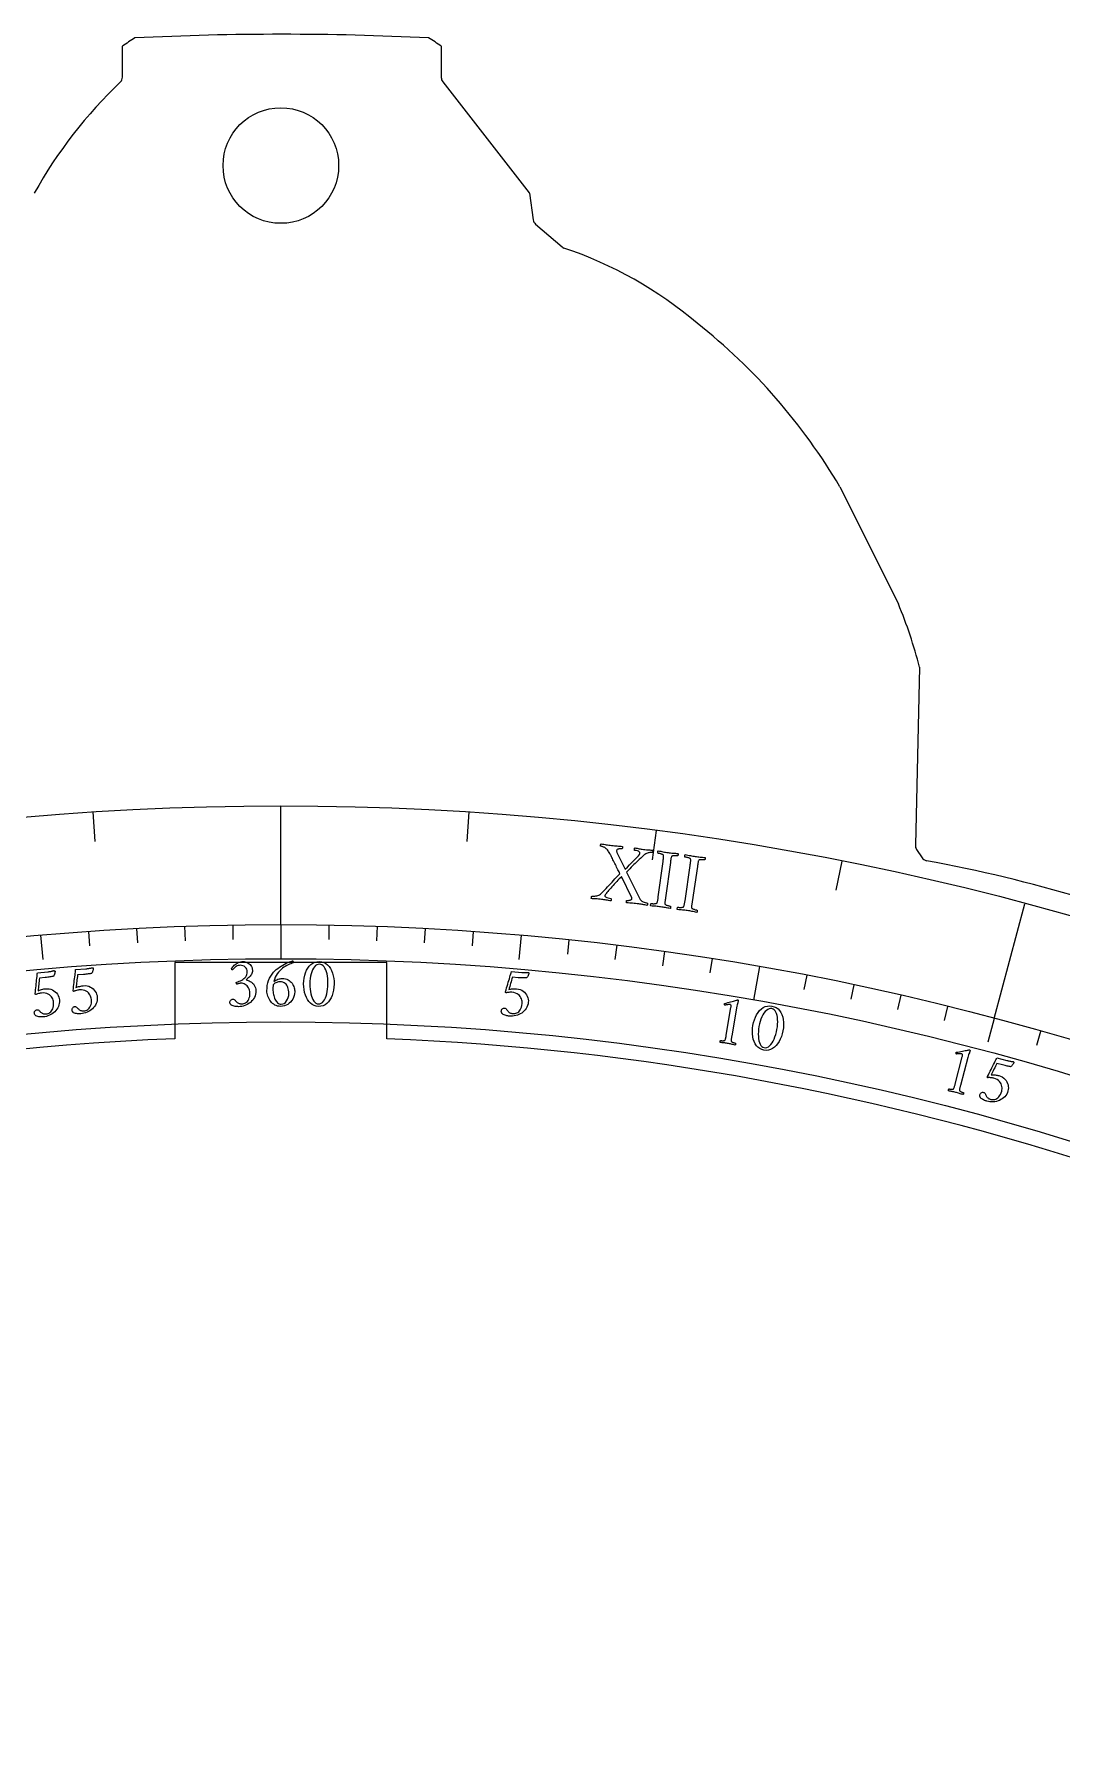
# Model space of a CAD drawing. Header units: millimetres. Extents: x -60 to 60, y -60 to 76.
# Drawn here: x -5.12 to 16.21, y 40.09 to 75.71 of the extents above; entities that cross this region are included whole.
import ezdxf

# ---------------------------------------------------------------- set-up
doc = ezdxf.new("R2010")
doc.units = ezdxf.units.MM
for name, color, linetype in [('CUT_INNER', 6, 'Continuous'), ('CUT_OUTER', 1, 'Continuous'), ('ENGRAVE', 7, 'Continuous'), ('ENGRAVE_FINE', 8, 'Continuous'), ('TEXT', 5, 'Continuous')]:
    doc.layers.add(name, color=color, linetype=linetype)

msp = doc.modelspace()

# ---------------------------------------------------------------- linework, layer by layer
at = {"layer": 'CUT_INNER'}
for points in [[(2.2, 56.44), (-2.2, 56.44), (-2.2, 54.8556)], [(2.2, 54.8556), (2.2, 56.44)]]:
    msp.add_lwpolyline(points, dxfattribs=at)
msp.add_circle((0, 72.989), 1.2, dxfattribs=at)
for centre, radius, start, end in [((0.0002, -0.0002), 54.8999, 92.29679, 23.90649), ((0.0007, 0.0006), 54.8991, 23.90599, 87.70406)]:
    msp.add_arc(centre, radius, start, end, dxfattribs=at)
at = {"layer": 'CUT_OUTER'}
for points in [[(-3.2892, 74.8242), (-3.2892, 75.4607), (-3.289, 75.4643)], [(3.3304, 75.4643), (3.3306, 75.4607), (3.3306, 74.8193)], [(3.3622, 74.7272), (5.157, 72.4189), (5.1592, 72.4157), (5.16, 72.4119), (5.2384, 71.8621)], [(5.2893, 71.7694), (5.839, 71.2982)], [(11.6066, 66.3164), (12.822, 63.885)], [(13.2599, 62.5734), (13.2599, 62.5702), (13.1741, 58.8755)], [(13.1993, 58.7888), (13.3151, 58.6151)]]:
    msp.add_lwpolyline(points, dxfattribs=at)
for centre, radius, start, end in [((-1.4021, 72.9258), 3.163, 120.93679, 126.62462), ((0.0204, 13.6785), 62.0353, 87.183236, 92.816776), ((1.4423, 72.9185), 3.1695, 53.43732, 59.12245), ((-3.4392, 74.8242), 0.15, 318.80884, 360), ((3.4806, 74.8193), 0.15, 180, 217.86689), ((3.3036, 67.7311), 9.6372, 133.46817, 150.91561), ((5.3869, 71.8833), 0.15, 188.12221, 229.39406), ((5.9366, 71.4121), 0.15, 229.39406, 246.37709), ((3.1986, 63.2865), 8.425, 49.71876, 71.46684), ((1.0432, 60.0992), 12.2572, 30.47964, 51.6658), ((3.82, 60.151), 9.7457, 14.39234, 22.52838), ((13.3241, 58.872), 0.15, 178.66927, 213.69007), ((13.4399, 58.6983), 0.15, 213.69007, 255.67762), ((7.8802, 28.5073), 30.549, 67.13719, 79.58502)]:
    msp.add_arc(centre, radius, start, end, dxfattribs=at)
at = {"layer": 'ENGRAVE'}
for points in [[(0, 57.2256), (0, 59.694)], [(14.8111, 55.2757), (15.4499, 57.66)], [(-4.9875, 57.0078), (-4.9435, 56.5049)], [(0, 57.2256), (0, 56.5187)], [(4.9875, 57.0078), (4.9435, 56.5049)], [(9.9371, 56.3562), (9.8144, 55.6601)], [(14.8111, 55.2757), (14.6804, 54.788)]]:
    msp.add_lwpolyline(points, dxfattribs=at)
for radius in [59.694, 57.2256, 57.2256, 56.5187, 55.206]:
    msp.add_circle((0, 0), radius, dxfattribs=at)
at = {"layer": 'ENGRAVE_FINE'}
for points in [[(-3.9042, 59.5662), (-3.8638, 58.9504)], [(3.9042, 59.5662), (3.8638, 58.9504)], [(7.7916, 59.1833), (7.7111, 58.5715)], [(11.6457, 58.547), (11.5253, 57.9418)], [(-3.9919, 57.0862), (-3.9707, 56.784)], [(-2.995, 57.1472), (-2.9791, 56.8446)], [(-1.9971, 57.1907), (-1.9866, 56.888)], [(-0.9987, 57.2169), (-0.9934, 56.914)], [(0.9987, 57.2169), (0.9934, 56.914)], [(1.9971, 57.1907), (1.9866, 56.888)], [(2.995, 57.1472), (2.9791, 56.8446)], [(3.9919, 57.0862), (3.9707, 56.784)], [(5.9817, 56.9121), (5.95, 56.6108)], [(6.974, 56.799), (6.9371, 56.4984)], [(7.9643, 56.6687), (7.9221, 56.3687)], [(8.9521, 56.5211), (8.9047, 56.2218)], [(10.9192, 56.1742), (10.8614, 55.8768)], [(11.8979, 55.9751), (11.8349, 55.6788)], [(12.873, 55.7589), (12.8048, 55.4637)], [(13.8441, 55.5258), (13.7708, 55.2318)], [(15.7735, 55.0088), (15.69, 54.7176)]]:
    msp.add_lwpolyline(points, dxfattribs=at)
at = {"layer": 'TEXT'}
for points in [[(6.8675, 58.8708), (6.899, 58.8673), (6.9293, 58.8642), (6.9582, 58.8617), (6.9859, 58.8596), (7.0128, 58.8576), (7.0394, 58.8556), (7.0658, 58.8535), (7.0919, 58.8513), (7.093, 58.8467), (7.0934, 58.8404), (7.0931, 58.8324), (7.0921, 58.8227), (7.0906, 58.8135), (7.0884, 58.807), (7.0857, 58.8033), (7.0824, 58.8024), (7.0753, 58.803), (7.0666, 58.8032), (7.0563, 58.803), (7.0444, 58.8025), (7.0318, 58.8013), (7.0195, 58.7992), (7.0076, 58.7961), (6.996, 58.7922), (6.9859, 58.7868), (6.9782, 58.7797), (6.9731, 58.7709), (6.9705, 58.7603), (6.9706, 58.7497), (6.9732, 58.7372), (6.9782, 58.7228), (6.9858, 58.7066), (7.1498, 58.3754), (7.1947, 58.4219), (7.2386, 58.4669), (7.2815, 58.5105), (7.3233, 58.5526), (7.3619, 58.5918), (7.395, 58.6264), (7.4226, 58.6567), (7.4446, 58.6824), (7.4476, 58.6865), (7.45, 58.6907), (7.4518, 58.6949), (7.4531, 58.6992), (7.454, 58.7032), (7.4547, 58.7062), (7.4551, 58.7084), (7.4553, 58.7097), (7.4548, 58.7163), (7.4517, 58.7236), (7.4459, 58.7317), (7.4375, 58.7406), (7.4244, 58.7493), (7.4046, 58.7569), (7.3781, 58.7632), (7.3448, 58.7684), (7.3427, 58.7707), (7.3414, 58.7753), (7.3409, 58.7821), (7.3413, 58.7912), (7.3424, 58.8007), (7.3437, 58.8086), (7.3455, 58.815), (7.3477, 58.82), (7.3726, 58.8151), (7.3962, 58.8105), (7.4183, 58.8062), (7.4389, 58.8022), (7.4594, 58.7985), (7.4809, 58.7949), (7.5035, 58.7915), (7.5271, 58.7883), (7.5597, 58.7844), (7.5897, 58.7812), (7.6171, 58.7787), (7.6419, 58.7771), (7.6643, 58.7759), (7.6847, 58.7746), (7.703, 58.7735), (7.7194, 58.7723), (7.7204, 58.7679), (7.721, 58.7623), (7.721, 58.7553), (7.7206, 58.7471), (7.7193, 58.7389), (7.717, 58.7319), (7.7136, 58.7262), (7.7091, 58.7217), (7.7042, 58.7221), (7.6967, 58.7222), (7.6865, 58.7222), (7.6737, 58.7219), (7.6592, 58.7209), (7.6438, 58.7186), (7.6276, 58.7151), (7.6105, 58.7104), (7.5933, 58.7041), (7.5766, 58.6957), (7.5605, 58.6854), (7.5449, 58.6732), (7.5081, 58.6389), (7.4737, 58.6071), (7.4419, 58.5775), (7.4125, 58.5504), (7.3845, 58.5242), (7.3569, 58.4978), (7.3295, 58.4712), (7.3025, 58.4442), (7.2745, 58.4158), (7.2442, 58.3848), (7.2115, 58.3511), (7.1766, 58.3148), (7.4513, 57.7644), (7.463, 57.7454), (7.4783, 57.7287), (7.4973, 57.7141), (7.5199, 57.7018), (7.5439, 57.6916), (7.567, 57.6835), (7.5893, 57.6776), (7.6107, 57.6737), (7.6124, 57.6692), (7.6131, 57.6631), (7.6129, 57.6557), (7.6116, 57.6467), (7.61, 57.6381), (7.6085, 57.6315), (7.6072, 57.6268), (7.606, 57.6242), (7.5817, 57.6291), (7.5591, 57.6337), (7.5383, 57.638), (7.5192, 57.6418), (7.5, 57.6455), (7.4787, 57.6491), (7.4555, 57.6526), (7.4302, 57.6561), (7.3954, 57.6604), (7.3628, 57.664), (7.3326, 57.6671), (7.3045, 57.6694), (7.2765, 57.6716), (7.2461, 57.6739), (7.2134, 57.6764), (7.1784, 57.679), (7.1759, 57.6838), (7.1745, 57.6902), (7.1742, 57.6983), (7.1749, 57.7081), (7.1765, 57.7173), (7.1786, 57.7237), (7.1813, 57.7274), (7.1846, 57.7284), (7.1907, 57.728), (7.1986, 57.728), (7.2081, 57.7285), (7.2194, 57.7294), (7.2315, 57.731), (7.2433, 57.7333), (7.2549, 57.7365), (7.2663, 57.7405), (7.2763, 57.7454), (7.2837, 57.7511), (7.2885, 57.7577), (7.2908, 57.7652), (7.2909, 57.7672), (7.2907, 57.7695), (7.2902, 57.7722), (7.2894, 57.7752), (7.2884, 57.7783), (7.2872, 57.7811), (7.2859, 57.7836), (7.2845, 57.7857), (7.072, 58.2238), (7.0489, 58.1999), (7.025, 58.1747), (7.0001, 58.1481), (6.9743, 58.1201), (6.9482, 58.0917), (6.9225, 58.0635), (6.8972, 58.0356), (6.8723, 58.0079), (6.8485, 57.9812), (6.8264, 57.9561), (6.8061, 57.9326), (6.7876, 57.9106), (6.7714, 57.891), (6.758, 57.8747), (6.7474, 57.8616), (6.7397, 57.8518), (6.7385, 57.8499), (6.737, 57.8476), (6.7352, 57.8449), (6.7332, 57.8418), (6.7312, 57.8383), (6.7297, 57.8346), (6.7286, 57.8306), (6.7278, 57.8263), (6.7288, 57.8183), (6.7335, 57.8102), (6.742, 57.802), (6.7543, 57.7937), (6.7712, 57.7859), (6.7935, 57.7791), (6.8213, 57.7733), (6.8546, 57.7685), (6.8565, 57.7639), (6.8576, 57.7578), (6.858, 57.7503), (6.8576, 57.7413), (6.8567, 57.7326), (6.8556, 57.7259), (6.8541, 57.7213), (6.8522, 57.7187), (6.8287, 57.7232), (6.8048, 57.7276), (6.7808, 57.732), (6.7565, 57.7362), (6.7322, 57.7402), (6.708, 57.7439), (6.684, 57.7472), (6.6603, 57.7501), (6.6281, 57.7536), (6.5983, 57.7565), (6.5709, 57.7588), (6.5459, 57.7605), (6.5218, 57.7618), (6.4973, 57.7631), (6.4723, 57.7642), (6.4469, 57.7654), (6.446, 57.7705), (6.4461, 57.7768), (6.4471, 57.7843), (6.449, 57.7928), (6.4512, 57.801), (6.4531, 57.8073), (6.4546, 57.8118), (6.4559, 57.8144), (6.4613, 57.8142), (6.4703, 57.8144), (6.4831, 57.8149), (6.4996, 57.8158), (6.5184, 57.8174), (6.538, 57.8204), (6.5583, 57.8246), (6.5795, 57.83), (6.6001, 57.837), (6.6185, 57.8459), (6.6349, 57.8567), (6.6491, 57.8694), (6.6856, 57.9072), (6.7205, 57.9434), (6.7536, 57.978), (6.7851, 58.011), (6.8156, 58.0433), (6.8461, 58.0757), (6.8765, 58.1081), (6.9068, 58.1407), (6.9378, 58.174), (6.9703, 58.2085), (7.0041, 58.2443), (7.0394, 58.2814), (7.031, 58.2995), (7.0213, 58.3196), (7.0105, 58.3418), (6.9984, 58.366), (6.9856, 58.3915), (6.9726, 58.4176), (6.9594, 58.4443), (6.9461, 58.4715), (6.9329, 58.4986), (6.92, 58.5247), (6.9074, 58.5499), (6.8951, 58.5742), (6.8836, 58.5969), (6.8731, 58.6175), (6.8638, 58.6359), (6.8555, 58.6522), (6.8488, 58.6655), (6.844, 58.675), (6.8411, 58.6807), (6.8401, 58.6826), (6.8285, 58.706), (6.817, 58.7269), (6.8055, 58.7453), (6.7941, 58.7613), (6.782, 58.7757), (6.7686, 58.7897), (6.7539, 58.8031), (6.7379, 58.816), (6.7267, 58.824), (6.7145, 58.831), (6.7014, 58.8371), (6.6875, 58.8423), (6.6739, 58.8466), (6.6619, 58.8499), (6.6514, 58.8523), (6.6426, 58.8537), (6.6396, 58.8554), (6.6378, 58.8596), (6.6372, 58.8664), (6.6378, 58.8757), (6.6394, 58.8853), (6.6416, 58.8931), (6.6445, 58.8991), (6.6482, 58.9031), (6.6791, 58.8987), (6.7077, 58.8944), (6.7339, 58.8902), (6.7577, 58.8862), (6.7816, 58.8823), (6.8078, 58.8784), (6.8365, 58.8746), (6.8675, 58.8708)], [(8.0398, 58.7222), (8.0655, 58.7188), (8.091, 58.7158), (8.1161, 58.7132), (8.141, 58.7109), (8.166, 58.7088), (8.1915, 58.7064), (8.2176, 58.7038), (8.2442, 58.701), (8.2467, 58.6964), (8.248, 58.6906), (8.2481, 58.6837), (8.247, 58.6755), (8.2451, 58.6675), (8.2429, 58.6608), (8.2403, 58.6556), (8.2373, 58.6518), (8.2308, 58.6525), (8.222, 58.6532), (8.211, 58.6539), (8.1977, 58.6546), (8.1834, 58.6551), (8.1696, 58.6552), (8.1562, 58.6548), (8.1431, 58.6541), (8.1316, 58.6527), (8.1226, 58.6503), (8.1162, 58.6468), (8.1124, 58.6423), (8.1087, 58.6331), (8.1054, 58.6226), (8.1024, 58.6107), (8.0998, 58.5974), (8.0975, 58.583), (8.0951, 58.568), (8.0927, 58.5523), (8.0904, 58.5359), (8.0901, 58.5332), (8.0897, 58.5306), (8.0893, 58.528), (8.089, 58.5253), (8.0886, 58.5227), (8.0882, 58.52), (8.0879, 58.5174), (8.0875, 58.5148), (7.9861, 57.7808), (7.9857, 57.7782), (7.9853, 57.7755), (7.985, 57.7729), (7.9846, 57.7703), (7.9842, 57.7676), (7.9839, 57.765), (7.9835, 57.7623), (7.9832, 57.7597), (7.9809, 57.7434), (7.979, 57.7278), (7.9772, 57.7129), (7.9756, 57.6989), (7.9745, 57.6857), (7.9742, 57.6737), (7.9745, 57.6629), (7.9756, 57.6531), (7.978, 57.6484), (7.9832, 57.6436), (7.991, 57.6385), (8.0014, 57.6334), (8.0134, 57.6284), (8.026, 57.6239), (8.039, 57.6199), (8.0526, 57.6164), (8.0653, 57.6134), (8.076, 57.6111), (8.0844, 57.6094), (8.0907, 57.6084), (8.0925, 57.6039), (8.0935, 57.5981), (8.0938, 57.5911), (8.0934, 57.5829), (8.0922, 57.5747), (8.0902, 57.5681), (8.0874, 57.5629), (8.0838, 57.5591), (8.0581, 57.5644), (8.0329, 57.5696), (8.0082, 57.5745), (7.9841, 57.5793), (7.96, 57.5838), (7.9356, 57.588), (7.9107, 57.5919), (7.8856, 57.5956), (7.8609, 57.5988), (7.836, 57.6017), (7.8108, 57.6042), (7.7854, 57.6065), (7.7597, 57.6086), (7.7338, 57.6105), (7.7077, 57.6124), (7.6813, 57.6142), (7.6788, 57.6188), (7.6775, 57.6246), (7.6774, 57.6315), (7.6784, 57.6397), (7.6802, 57.6477), (7.6824, 57.6544), (7.6849, 57.6596), (7.6878, 57.6635), (7.6942, 57.6628), (7.7028, 57.6622), (7.7137, 57.6616), (7.7268, 57.661), (7.7408, 57.6607), (7.7546, 57.6611), (7.7682, 57.662), (7.7815, 57.6635), (7.7932, 57.6656), (7.802, 57.6683), (7.8079, 57.6717), (7.8108, 57.6757), (7.8155, 57.6866), (7.8196, 57.6991), (7.8231, 57.7133), (7.8261, 57.7292), (7.8288, 57.7462), (7.8315, 57.7639), (7.8341, 57.7822), (7.8368, 57.8013), (7.9363, 58.5355), (7.9388, 58.5546), (7.9412, 58.5731), (7.9434, 58.5911), (7.9453, 58.6086), (7.9467, 58.6251), (7.9471, 58.64), (7.9465, 58.6534), (7.9448, 58.6652), (7.9431, 58.6705), (7.9383, 58.6755), (7.9304, 58.6803), (7.9193, 58.6848), (7.9066, 58.689), (7.8934, 58.693), (7.8799, 58.6966), (7.866, 58.7), (7.853, 58.7029), (7.8422, 58.7052), (7.8335, 58.7069), (7.8271, 58.7079), (7.8252, 58.7124), (7.8241, 58.7182), (7.8238, 58.7251), (7.8241, 58.7334), (7.8253, 58.7415), (7.8272, 58.7482), (7.83, 58.7534), (7.8337, 58.7572), (7.8602, 58.7527), (7.8865, 58.7481), (7.9126, 58.7434), (7.9384, 58.7387), (7.964, 58.734), (7.9895, 58.7297), (8.0147, 58.7258), (8.0398, 58.7222)], [(8.6034, 58.6423), (8.6291, 58.6387), (8.6545, 58.6354), (8.6796, 58.6325), (8.7045, 58.63), (8.7295, 58.6276), (8.755, 58.625), (8.781, 58.6222), (8.8076, 58.6191), (8.81, 58.6145), (8.8113, 58.6087), (8.8113, 58.6017), (8.8101, 58.5936), (8.8082, 58.5856), (8.8059, 58.579), (8.8032, 58.5737), (8.8002, 58.5699), (8.7937, 58.5707), (8.785, 58.5715), (8.7739, 58.5724), (8.7606, 58.5732), (8.7464, 58.5738), (8.7326, 58.574), (8.7191, 58.5738), (8.7061, 58.5732), (8.6945, 58.5719), (8.6855, 58.5695), (8.6791, 58.5661), (8.6752, 58.5616), (8.6714, 58.5525), (8.668, 58.542), (8.6649, 58.5302), (8.6622, 58.5169), (8.6597, 58.5025), (8.6572, 58.4875), (8.6547, 58.4718), (8.6522, 58.4555), (8.6518, 58.4528), (8.6515, 58.4502), (8.6511, 58.4476), (8.6507, 58.4449), (8.6503, 58.4423), (8.6499, 58.4397), (8.6495, 58.437), (8.6491, 58.4344), (8.5406, 57.7015), (8.5402, 57.6988), (8.5399, 57.6962), (8.5395, 57.6935), (8.5391, 57.6909), (8.5387, 57.6883), (8.5383, 57.6856), (8.5379, 57.683), (8.5375, 57.6804), (8.5352, 57.664), (8.533, 57.6485), (8.5311, 57.6337), (8.5294, 57.6196), (8.5282, 57.6065), (8.5277, 57.5945), (8.5279, 57.5836), (8.5289, 57.5739), (8.5313, 57.5691), (8.5364, 57.5642), (8.5442, 57.5591), (8.5545, 57.5539), (8.5665, 57.5488), (8.579, 57.5442), (8.592, 57.5401), (8.6056, 57.5364), (8.6183, 57.5333), (8.6289, 57.5309), (8.6373, 57.5291), (8.6436, 57.528), (8.6454, 57.5235), (8.6463, 57.5177), (8.6466, 57.5107), (8.6461, 57.5025), (8.6448, 57.4944), (8.6427, 57.4877), (8.6399, 57.4825), (8.6363, 57.4788), (8.6106, 57.4844), (8.5854, 57.4898), (8.5608, 57.495), (8.5367, 57.5), (8.5127, 57.5047), (8.4883, 57.5092), (8.4635, 57.5133), (8.4383, 57.5172), (8.4137, 57.5206), (8.3889, 57.5237), (8.3637, 57.5266), (8.3383, 57.5291), (8.3126, 57.5314), (8.2867, 57.5336), (8.2606, 57.5357), (8.2342, 57.5378), (8.2318, 57.5424), (8.2306, 57.5482), (8.2305, 57.5551), (8.2316, 57.5633), (8.2335, 57.5713), (8.2358, 57.5779), (8.2383, 57.5832), (8.2413, 57.587), (8.2477, 57.5863), (8.2563, 57.5855), (8.2671, 57.5848), (8.2802, 57.5841), (8.2942, 57.5837), (8.3081, 57.5839), (8.3216, 57.5847), (8.335, 57.5861), (8.3467, 57.5881), (8.3555, 57.5908), (8.3614, 57.5941), (8.3644, 57.598), (8.3691, 57.6089), (8.3734, 57.6214), (8.377, 57.6355), (8.3802, 57.6514), (8.383, 57.6683), (8.3859, 57.686), (8.3887, 57.7043), (8.3915, 57.7233), (8.4981, 58.4565), (8.5008, 58.4756), (8.5034, 58.4941), (8.5057, 58.5122), (8.5078, 58.5296), (8.5094, 58.5461), (8.5099, 58.561), (8.5094, 58.5743), (8.5079, 58.5862), (8.5062, 58.5915), (8.5014, 58.5965), (8.4936, 58.6014), (8.4826, 58.606), (8.4699, 58.6104), (8.4567, 58.6145), (8.4433, 58.6182), (8.4294, 58.6218), (8.4164, 58.6248), (8.4056, 58.6272), (8.397, 58.6289), (8.3906, 58.63), (8.3888, 58.6345), (8.3877, 58.6403), (8.3874, 58.6473), (8.3878, 58.6555), (8.3891, 58.6637), (8.3911, 58.6703), (8.3939, 58.6755), (8.3976, 58.6793), (8.4241, 58.6745), (8.4504, 58.6697), (8.4764, 58.6647), (8.5022, 58.6597), (8.5278, 58.6548), (8.5531, 58.6503), (8.5784, 58.6461), (8.6034, 58.6423)], [(-4.1008, 55.9579), (-4.0592, 55.9586), (-4.0205, 55.9541), (-3.9847, 55.9446), (-3.9519, 55.9301), (-3.9221, 55.9116), (-3.8956, 55.8904), (-3.8724, 55.8665), (-3.8524, 55.8398), (-3.8362, 55.8114), (-3.8239, 55.7822), (-3.8157, 55.7523), (-3.8116, 55.7216), (-3.8111, 55.6855), (-3.8147, 55.6507), (-3.8224, 55.6175), (-3.8342, 55.5858), (-3.8493, 55.5558), (-3.8672, 55.5278), (-3.8878, 55.5019), (-3.911, 55.478), (-3.9365, 55.4563), (-3.9638, 55.437), (-3.9927, 55.42), (-4.0234, 55.4054), (-4.0552, 55.3933), (-4.0875, 55.384), (-4.1205, 55.3774), (-4.154, 55.3735), (-4.1689, 55.3729), (-4.1855, 55.3732), (-4.204, 55.3743), (-4.2244, 55.3763), (-4.2452, 55.3794), (-4.265, 55.3838), (-4.284, 55.3894), (-4.302, 55.3963), (-4.3056, 55.399), (-4.31, 55.4031), (-4.3152, 55.4087), (-4.3213, 55.4156), (-4.3271, 55.4234), (-4.3314, 55.4315), (-4.3343, 55.44), (-4.3357, 55.4487), (-4.3357, 55.4635), (-4.3333, 55.4771), (-4.3285, 55.4893), (-4.3212, 55.5003), (-4.3123, 55.5094), (-4.3026, 55.5162), (-4.2921, 55.5206), (-4.2807, 55.5227), (-4.2667, 55.5224), (-4.254, 55.519), (-4.2426, 55.5127), (-4.2326, 55.5034), (-4.2232, 55.4929), (-4.2138, 55.4831), (-4.2044, 55.4739), (-4.1949, 55.4654), (-4.1834, 55.4567), (-4.171, 55.4496), (-4.1577, 55.4442), (-4.1435, 55.4403), (-4.1289, 55.4379), (-4.1145, 55.4364), (-4.1003, 55.4359), (-4.0862, 55.4364), (-4.0672, 55.4392), (-4.0482, 55.4446), (-4.0293, 55.4527), (-4.0106, 55.4635), (-3.9928, 55.4773), (-3.9767, 55.4945), (-3.9625, 55.5151), (-3.9501, 55.5391), (-3.9404, 55.5667), (-3.9343, 55.5983), (-3.9318, 55.6337), (-3.933, 55.6731), (-3.936, 55.6962), (-3.942, 55.7194), (-3.9508, 55.743), (-3.9626, 55.7668), (-3.9775, 55.7897), (-3.9957, 55.8104), (-4.0172, 55.8291), (-4.0419, 55.8457), (-4.0704, 55.8589), (-4.1027, 55.8674), (-4.1391, 55.8713), (-4.1793, 55.8705), (-4.1922, 55.8691), (-4.207, 55.8667), (-4.2238, 55.8634), (-4.2426, 55.859), (-4.2609, 55.8542), (-4.2765, 55.8492), (-4.2892, 55.8442), (-4.2992, 55.8391), (-4.3014, 55.8394), (-4.3036, 55.8404), (-4.3057, 55.8424), (-4.3078, 55.8451), (-4.3097, 55.8484), (-4.3111, 55.8517), (-4.3121, 55.8552), (-4.3126, 55.8589), (-4.3076, 55.9001), (-4.3026, 55.9413), (-4.2975, 55.9825), (-4.2925, 56.0238), (-4.2875, 56.0643), (-4.2827, 56.1034), (-4.278, 56.1411), (-4.2735, 56.1774), (-4.2694, 56.2114), (-4.2658, 56.242), (-4.2629, 56.2694), (-4.2605, 56.2935), (-4.0455, 56.3093), (-4.0304, 56.3106), (-4.0153, 56.3123), (-3.9999, 56.3143), (-3.9844, 56.3167), (-3.9695, 56.3193), (-3.9559, 56.3218), (-3.9436, 56.3244), (-3.9326, 56.327), (-3.9236, 56.3292), (-3.9171, 56.3309), (-3.9132, 56.3318), (-3.9119, 56.3321), (-3.9082, 56.3303), (-3.9047, 56.3286), (-3.9016, 56.327), (-3.8987, 56.3256), (-3.8963, 56.3241), (-3.8945, 56.3222), (-3.8934, 56.3199), (-3.8929, 56.3171), (-3.893, 56.314), (-3.8936, 56.3091), (-3.8948, 56.3024), (-3.8965, 56.2939), (-3.8988, 56.2842), (-3.9015, 56.274), (-3.9048, 56.2634), (-3.9086, 56.2522), (-3.913, 56.2412), (-3.9178, 56.2308), (-3.9232, 56.2212), (-3.9291, 56.2122), (-3.9446, 56.2096), (-3.9617, 56.2069), (-3.9802, 56.2042), (-4.0002, 56.2012), (-4.0219, 56.1984), (-4.0455, 56.1958), (-4.071, 56.1934), (-4.0984, 56.1912), (-4.2206, 56.1822), (-4.2249, 56.149), (-4.2289, 56.1156), (-4.2329, 56.082), (-4.2367, 56.0481), (-4.2406, 56.0144), (-4.2446, 55.9816), (-4.2487, 55.9496), (-4.253, 55.9184), (-4.2375, 55.9253), (-4.2196, 55.9319), (-4.1993, 55.9382), (-4.1766, 55.9442), (-4.154, 55.9494), (-4.1339, 55.9535), (-4.1161, 55.9563), (-4.1008, 55.9579)], [(-0.7834, 56.4594), (-0.7642, 56.4583), (-0.744, 56.4546), (-0.7229, 56.4481), (-0.7008, 56.439), (-0.679, 56.4273), (-0.6587, 56.4131), (-0.6401, 56.3963), (-0.623, 56.377), (-0.6087, 56.3553), (-0.5984, 56.3314), (-0.5921, 56.3052), (-0.5897, 56.2767), (-0.591, 56.2542), (-0.5951, 56.2326), (-0.6021, 56.2119), (-0.612, 56.192), (-0.6239, 56.1733), (-0.6369, 56.1558), (-0.6511, 56.1397), (-0.6663, 56.1248), (-0.6818, 56.1113), (-0.6964, 56.0992), (-0.7101, 56.0887), (-0.7231, 56.0797), (-0.7018, 56.0756), (-0.6798, 56.0687), (-0.657, 56.0591), (-0.6334, 56.0467), (-0.6104, 56.0315), (-0.589, 56.0137), (-0.5695, 55.9931), (-0.5516, 55.9698), (-0.5368, 55.9438), (-0.5261, 55.9151), (-0.5195, 55.8836), (-0.5171, 55.8495), (-0.5188, 55.8133), (-0.5244, 55.7789), (-0.534, 55.7462), (-0.5476, 55.7152), (-0.5645, 55.6861), (-0.584, 55.6593), (-0.6061, 55.6346), (-0.6307, 55.6121), (-0.6575, 55.592), (-0.6858, 55.5743), (-0.7157, 55.559), (-0.7472, 55.5463), (-0.7796, 55.5361), (-0.8125, 55.5287), (-0.8458, 55.524), (-0.8794, 55.5221), (-0.8943, 55.5224), (-0.9109, 55.5236), (-0.9294, 55.5259), (-0.9495, 55.5291), (-0.9701, 55.5334), (-0.9897, 55.539), (-1.0083, 55.5457), (-1.0259, 55.5537), (-1.0292, 55.5566), (-1.0334, 55.5609), (-1.0383, 55.5668), (-1.044, 55.5741), (-1.0493, 55.5822), (-1.0531, 55.5905), (-1.0555, 55.5991), (-1.0564, 55.6079), (-1.0555, 55.6227), (-1.0523, 55.6361), (-1.0468, 55.648), (-1.0389, 55.6586), (-1.0295, 55.6672), (-1.0194, 55.6734), (-1.0086, 55.6772), (-0.9972, 55.6786), (-0.9831, 55.6774), (-0.9707, 55.6733), (-0.9597, 55.6663), (-0.9502, 55.6564), (-0.9415, 55.6454), (-0.9327, 55.6351), (-0.9238, 55.6254), (-0.9149, 55.6163), (-0.9039, 55.6069), (-0.8919, 55.5991), (-0.8789, 55.5929), (-0.865, 55.5882), (-0.8506, 55.5849), (-0.8363, 55.5826), (-0.8222, 55.5813), (-0.8081, 55.5809), (-0.7889, 55.5826), (-0.7696, 55.5869), (-0.7503, 55.5938), (-0.731, 55.6035), (-0.7124, 55.6162), (-0.6954, 55.6324), (-0.68, 55.6522), (-0.6662, 55.6754), (-0.6549, 55.7024), (-0.6469, 55.7335), (-0.6423, 55.7688), (-0.6411, 55.8082), (-0.6431, 55.8369), (-0.6484, 55.8638), (-0.657, 55.8889), (-0.669, 55.9123), (-0.6836, 55.9335), (-0.7001, 55.9524), (-0.7185, 55.969), (-0.7389, 55.9832), (-0.7606, 55.9946), (-0.7828, 56.0026), (-0.8057, 56.0073), (-0.8292, 56.0086), (-0.8411, 56.008), (-0.8531, 56.0064), (-0.8652, 56.0039), (-0.8773, 56.0005), (-0.8889, 55.9968), (-0.899, 55.9938), (-0.9077, 55.9914), (-0.9151, 55.9895), (-0.9191, 55.9956), (-0.922, 56.0023), (-0.9238, 56.0096), (-0.9244, 56.0175), (-0.9243, 56.0223), (-0.9238, 56.0264), (-0.923, 56.0297), (-0.9217, 56.0323), (-0.8932, 56.0403), (-0.8655, 56.0499), (-0.8385, 56.0611), (-0.8123, 56.074), (-0.7877, 56.0886), (-0.7657, 56.1052), (-0.7461, 56.1236), (-0.7291, 56.144), (-0.7154, 56.1665), (-0.7057, 56.1915), (-0.7, 56.2189), (-0.6984, 56.2488), (-0.7013, 56.2764), (-0.7091, 56.3016), (-0.722, 56.3243), (-0.74, 56.3445), (-0.7618, 56.361), (-0.7863, 56.3727), (-0.8136, 56.3796), (-0.8437, 56.3815), (-0.8661, 56.3799), (-0.887, 56.3755), (-0.9063, 56.3685), (-0.9241, 56.3588), (-0.9402, 56.3477), (-0.9546, 56.3365), (-0.9671, 56.325), (-0.9779, 56.3135), (-0.987, 56.3029), (-0.9946, 56.2945), (-1.0006, 56.2882), (-1.005, 56.2841), (-1.008, 56.2847), (-1.011, 56.2866), (-1.0141, 56.2898), (-1.0171, 56.2943), (-1.0199, 56.2994), (-1.0218, 56.3045), (-1.023, 56.3097), (-1.0235, 56.3149), (-1.0118, 56.332), (-0.9985, 56.3488), (-0.9836, 56.3654), (-0.9671, 56.3818), (-0.9491, 56.3974), (-0.9296, 56.4117), (-0.9087, 56.4247), (-0.8864, 56.4364), (-0.8627, 56.4462), (-0.8376, 56.4533), (-0.8112, 56.4577), (-0.7834, 56.4594)], [(0.0238, 56.108), (0.0602, 56.1062), (0.0936, 56.1009), (0.1238, 56.092), (0.151, 56.0797), (0.1753, 56.0646), (0.197, 56.0475), (0.2161, 56.0285), (0.2325, 56.0076), (0.2466, 55.9854), (0.2585, 55.9627), (0.2683, 55.9394), (0.2759, 55.9156), (0.2816, 55.8921), (0.2857, 55.8698), (0.2881, 55.8488), (0.2888, 55.8289), (0.2862, 55.7896), (0.2786, 55.7518), (0.2662, 55.7153), (0.2489, 55.6803), (0.2275, 55.6476), (0.2029, 55.6183), (0.175, 55.5923), (0.1437, 55.5696), (0.1098, 55.5512), (0.0739, 55.5381), (0.0358, 55.5302), (-0.0044, 55.5276), (-0.036, 55.5294), (-0.0661, 55.5348), (-0.0946, 55.5438), (-0.1216, 55.5563), (-0.1468, 55.5719), (-0.1701, 55.5897), (-0.1916, 55.6099), (-0.2111, 55.6323), (-0.2285, 55.6566), (-0.2439, 55.6823), (-0.2572, 55.7094), (-0.2684, 55.7379), (-0.2773, 55.7671), (-0.2837, 55.7962), (-0.2875, 55.8252), (-0.2889, 55.8541), (-0.287, 55.9089), (-0.2806, 55.9622), (-0.2697, 56.0141), (-0.2543, 56.0645), (-0.2346, 56.1126), (-0.2108, 56.1576), (-0.1828, 56.1994), (-0.1507, 56.2381), (-0.1237, 56.2657), (-0.0946, 56.2923), (-0.0636, 56.3177), (-0.0306, 56.3419), (0.0036, 56.3648), (0.0381, 56.386), (0.0731, 56.4055), (0.1085, 56.4233), (0.1435, 56.439), (0.1773, 56.4524), (0.2099, 56.4633), (0.2412, 56.4717), (0.246, 56.4706), (0.2498, 56.4674), (0.2527, 56.4621), (0.2546, 56.4546), (0.2559, 56.4467), (0.2568, 56.44), (0.2573, 56.4345), (0.2575, 56.4302), (0.2335, 56.4222), (0.2078, 56.4126), (0.1806, 56.4016), (0.1518, 56.3891), (0.1222, 56.3748), (0.0925, 56.3582), (0.0627, 56.3393), (0.0329, 56.3183), (0.0037, 56.2946), (-0.0239, 56.2681), (-0.05, 56.2387), (-0.0746, 56.2064), (-0.097, 56.1709), (-0.1165, 56.1318), (-0.1333, 56.089), (-0.1472, 56.0427), (-0.1273, 56.0574), (-0.1064, 56.0703), (-0.0842, 56.0815), (-0.061, 56.0909), (-0.0379, 56.0984), (-0.016, 56.1037), (0.0046, 56.1069), (0.0238, 56.108)], [(0.7969, 56.4577), (0.8465, 56.453), (0.8919, 56.4404), (0.9332, 56.4198), (0.9703, 56.3913), (1.003, 56.3563), (1.0314, 56.316), (1.0553, 56.2706), (1.0747, 56.2199), (1.0897, 56.1654), (1.1, 56.1085), (1.1056, 56.0492), (1.1067, 55.9875), (1.1032, 55.9259), (1.095, 55.8669), (1.0824, 55.8104), (1.0651, 55.7565), (1.0436, 55.7066), (1.0181, 55.6619), (0.9885, 55.6225), (0.955, 55.5882), (0.9176, 55.5607), (0.8766, 55.5412), (0.832, 55.5298), (0.7837, 55.5265), (0.7368, 55.5312), (0.6933, 55.5438), (0.6532, 55.5644), (0.6165, 55.593), (0.5836, 55.6282), (0.5548, 55.6685), (0.5301, 55.7139), (0.5097, 55.7644), (0.4936, 55.8187), (0.4823, 55.8755), (0.4757, 55.9347), (0.4739, 55.9964), (0.4767, 56.0581), (0.4842, 56.1172), (0.4964, 56.1738), (0.5132, 56.2278), (0.5344, 56.2779), (0.56, 56.3227), (0.5898, 56.3621), (0.6239, 56.3962), (0.6619, 56.4237), (0.7034, 56.4431), (0.7484, 56.4544), (0.7969, 56.4577)], [(0.8036, 56.4043), (0.774, 56.4013), (0.7464, 56.3912), (0.7209, 56.3742), (0.6974, 56.3502), (0.6763, 56.3204), (0.6576, 56.2857), (0.6414, 56.2464), (0.6277, 56.2022), (0.6168, 56.1544), (0.6088, 56.104), (0.6037, 56.0509), (0.6017, 55.9952), (0.6025, 55.9401), (0.6064, 55.8872), (0.6133, 55.8367), (0.6231, 55.7884), (0.6355, 55.7436), (0.6501, 55.7035), (0.6668, 55.6681), (0.6856, 55.6374), (0.7064, 55.6125), (0.7288, 55.5946), (0.7529, 55.5838), (0.7786, 55.5799), (0.8097, 55.5831), (0.8381, 55.5935), (0.864, 55.6111), (0.8871, 55.636), (0.9077, 55.667), (0.9257, 55.7028), (0.9411, 55.7434), (0.954, 55.7889), (0.9642, 55.8379), (0.9718, 55.8889), (0.9768, 55.9421), (0.9791, 55.9973), (0.9786, 56.0529), (0.9752, 56.1056), (0.9689, 56.1556), (0.9596, 56.2027), (0.9476, 56.2461), (0.9333, 56.285), (0.9167, 56.3192), (0.8978, 56.3489), (0.8768, 56.3728), (0.8541, 56.3901), (0.8297, 56.4006), (0.8036, 56.4043)], [(-4.8901, 55.8945), (-4.8485, 55.8957), (-4.8098, 55.8918), (-4.7739, 55.8828), (-4.7408, 55.8687), (-4.7108, 55.8507), (-4.684, 55.8299), (-4.6604, 55.8063), (-4.6401, 55.7799), (-4.6234, 55.7517), (-4.6108, 55.7227), (-4.6022, 55.6929), (-4.5976, 55.6623), (-4.5966, 55.6261), (-4.5998, 55.5914), (-4.607, 55.558), (-4.6183, 55.5261), (-4.633, 55.4959), (-4.6505, 55.4677), (-4.6707, 55.4415), (-4.6936, 55.4173), (-4.7188, 55.3952), (-4.7457, 55.3755), (-4.7744, 55.3581), (-4.8049, 55.3431), (-4.8365, 55.3306), (-4.8688, 55.3208), (-4.9016, 55.3137), (-4.9351, 55.3093), (-4.9499, 55.3085), (-4.9666, 55.3086), (-4.9851, 55.3095), (-5.0055, 55.3112), (-5.0263, 55.314), (-5.0462, 55.3181), (-5.0653, 55.3235), (-5.0834, 55.3301), (-5.087, 55.3327), (-5.0914, 55.3368), (-5.0968, 55.3423), (-5.1029, 55.3491), (-5.1088, 55.3569), (-5.1133, 55.3649), (-5.1163, 55.3733), (-5.1178, 55.382), (-5.118, 55.3968), (-5.1158, 55.4104), (-5.1112, 55.4227), (-5.1041, 55.4338), (-5.0953, 55.443), (-5.0857, 55.45), (-5.0752, 55.4545), (-5.0639, 55.4568), (-5.0498, 55.4566), (-5.0371, 55.4535), (-5.0256, 55.4473), (-5.0155, 55.4381), (-5.006, 55.4278), (-4.9965, 55.4181), (-4.9869, 55.4091), (-4.9773, 55.4007), (-4.9656, 55.3921), (-4.9531, 55.3852), (-4.9397, 55.38), (-4.9255, 55.3763), (-4.9109, 55.3741), (-4.8965, 55.3728), (-4.8823, 55.3725), (-4.8682, 55.3732), (-4.8492, 55.3763), (-4.8303, 55.3819), (-4.8116, 55.3903), (-4.7929, 55.4014), (-4.7753, 55.4154), (-4.7596, 55.4328), (-4.7456, 55.4536), (-4.7336, 55.4778), (-4.7243, 55.5056), (-4.7186, 55.5372), (-4.7166, 55.5727), (-4.7183, 55.6121), (-4.7217, 55.6351), (-4.728, 55.6583), (-4.7372, 55.6817), (-4.7493, 55.7053), (-4.7645, 55.728), (-4.7829, 55.7485), (-4.8047, 55.7669), (-4.8297, 55.7831), (-4.8583, 55.7959), (-4.8908, 55.804), (-4.9272, 55.8073), (-4.9674, 55.8059), (-4.9803, 55.8044), (-4.995, 55.8018), (-5.0118, 55.7982), (-5.0305, 55.7936), (-5.0488, 55.7885), (-5.0643, 55.7833), (-5.0769, 55.7781), (-5.0868, 55.7729), (-5.089, 55.7731), (-5.0912, 55.7741), (-5.0934, 55.776), (-5.0955, 55.7788), (-5.0975, 55.782), (-5.0989, 55.7853), (-5.1, 55.7888), (-5.1005, 55.7924), (-5.0961, 55.8337), (-5.0916, 55.875), (-5.0872, 55.9163), (-5.0827, 55.9576), (-5.0783, 55.9982), (-5.074, 56.0374), (-5.0699, 56.0751), (-5.0659, 56.1115), (-5.0623, 56.1455), (-5.0592, 56.1762), (-5.0566, 56.2036), (-5.0546, 56.2277), (-4.8398, 56.2466), (-4.8248, 56.2481), (-4.8096, 56.25), (-4.7943, 56.2522), (-4.7788, 56.2548), (-4.7639, 56.2576), (-4.7504, 56.2604), (-4.7381, 56.2631), (-4.7271, 56.2659), (-4.7181, 56.2683), (-4.7117, 56.27), (-4.7078, 56.271), (-4.7066, 56.2713), (-4.7028, 56.2695), (-4.6993, 56.2678), (-4.6961, 56.2663), (-4.6933, 56.265), (-4.6908, 56.2635), (-4.689, 56.2616), (-4.6879, 56.2593), (-4.6873, 56.2566), (-4.6874, 56.2535), (-4.6879, 56.2485), (-4.689, 56.2418), (-4.6906, 56.2333), (-4.6927, 56.2236), (-4.6953, 56.2134), (-4.6985, 56.2027), (-4.7021, 56.1915), (-4.7063, 56.1803), (-4.711, 56.1699), (-4.7163, 56.1602), (-4.722, 56.1512), (-4.7375, 56.1484), (-4.7545, 56.1454), (-4.773, 56.1424), (-4.793, 56.1392), (-4.8147, 56.136), (-4.8382, 56.1331), (-4.8637, 56.1303), (-4.891, 56.1278), (-5.0131, 56.117), (-5.0169, 56.0838), (-5.0205, 56.0504), (-5.024, 56.0167), (-5.0273, 55.9827), (-5.0307, 55.949), (-5.0342, 55.9161), (-5.0379, 55.884), (-5.0418, 55.8528), (-5.0263, 55.8599), (-5.0085, 55.8667), (-4.9883, 55.8733), (-4.9658, 55.8797), (-4.9433, 55.8852), (-4.9231, 55.8896), (-4.9054, 55.8927), (-4.8901, 55.8945)], [(-0.1589, 55.979), (-0.1603, 55.967), (-0.1614, 55.9549), (-0.1624, 55.9426), (-0.1632, 55.9301), (-0.1638, 55.9175), (-0.1643, 55.9049), (-0.1645, 55.8923), (-0.1646, 55.8797), (-0.1638, 55.855), (-0.1618, 55.8298), (-0.1585, 55.804), (-0.1539, 55.7776), (-0.148, 55.7514), (-0.1406, 55.7262), (-0.1319, 55.7019), (-0.1219, 55.6785), (-0.1104, 55.6566), (-0.0976, 55.6369), (-0.0834, 55.6193), (-0.0679, 55.6038), (-0.051, 55.5912), (-0.0328, 55.5822), (-0.0134, 55.5768), (0.0074, 55.575), (0.0405, 55.579), (0.0704, 55.5912), (0.0973, 55.6115), (0.121, 55.64), (0.1405, 55.6746), (0.1545, 55.7132), (0.1629, 55.7559), (0.1658, 55.8027), (0.1647, 55.8333), (0.1614, 55.8627), (0.1556, 55.8911), (0.1476, 55.9183), (0.1371, 55.9437), (0.1238, 55.9665), (0.1078, 55.9867), (0.0891, 56.0043), (0.0675, 56.0186), (0.0427, 56.0288), (0.0148, 56.0349), (-0.0164, 56.0369), (-0.0324, 56.0363), (-0.0492, 56.0345), (-0.0669, 56.0315), (-0.0855, 56.0272), (-0.1043, 56.0206), (-0.1228, 56.0103), (-0.141, 55.9965), (-0.1589, 55.979)], [(4.8901, 55.8945), (4.9313, 55.8885), (4.9688, 55.8779), (5.0026, 55.8628), (5.0327, 55.8432), (5.0592, 55.8202), (5.0819, 55.7951), (5.101, 55.7677), (5.1164, 55.7382), (5.128, 55.7075), (5.1354, 55.6768), (5.1387, 55.646), (5.1379, 55.615), (5.1326, 55.5792), (5.1235, 55.5456), (5.1106, 55.514), (5.0939, 55.4845), (5.0742, 55.4573), (5.0521, 55.4326), (5.0276, 55.4103), (5.0008, 55.3904), (4.9722, 55.3731), (4.9422, 55.3583), (4.9109, 55.3462), (4.8783, 55.3367), (4.845, 55.3298), (4.8115, 55.3258), (4.778, 55.3245), (4.7443, 55.326), (4.7295, 55.3278), (4.7131, 55.3307), (4.695, 55.3348), (4.6752, 55.3401), (4.6552, 55.3465), (4.6363, 55.3539), (4.6185, 55.3625), (4.6018, 55.3722), (4.5987, 55.3755), (4.595, 55.3802), (4.5908, 55.3865), (4.5859, 55.3944), (4.5814, 55.403), (4.5784, 55.4117), (4.5769, 55.4205), (4.5769, 55.4293), (4.5793, 55.4439), (4.5838, 55.4569), (4.5905, 55.4683), (4.5994, 55.4779), (4.6097, 55.4855), (4.6203, 55.4907), (4.6314, 55.4934), (4.643, 55.4936), (4.6568, 55.491), (4.6688, 55.4857), (4.679, 55.4776), (4.6874, 55.4668), (4.695, 55.455), (4.7027, 55.4438), (4.7106, 55.4333), (4.7186, 55.4233), (4.7285, 55.4129), (4.7397, 55.4039), (4.7519, 55.3964), (4.7653, 55.3904), (4.7793, 55.3856), (4.7933, 55.3818), (4.8072, 55.3791), (4.8212, 55.3773), (4.8405, 55.377), (4.8601, 55.3793), (4.88, 55.3843), (4.9002, 55.392), (4.92, 55.4028), (4.9386, 55.4172), (4.9559, 55.4352), (4.972, 55.4569), (4.9859, 55.4827), (4.997, 55.5128), (5.0051, 55.5475), (5.0103, 55.5865), (5.011, 55.6097), (5.0088, 55.6337), (5.0038, 55.6583), (4.996, 55.6837), (4.985, 55.7087), (4.9704, 55.7321), (4.9521, 55.754), (4.9303, 55.7743), (4.9044, 55.7919), (4.8738, 55.8055), (4.8385, 55.8151), (4.7986, 55.8207), (4.7857, 55.8214), (4.7707, 55.8214), (4.7536, 55.8208), (4.7344, 55.8195), (4.7155, 55.8176), (4.6994, 55.8152), (4.686, 55.8123), (4.6753, 55.8089), (4.6732, 55.8095), (4.6712, 55.8109), (4.6694, 55.8131), (4.6677, 55.8162), (4.6664, 55.8197), (4.6655, 55.8232), (4.6651, 55.8269), (4.6652, 55.8305), (4.6768, 55.8704), (4.6883, 55.9103), (4.6999, 55.9502), (4.7115, 55.9901), (4.7229, 56.0293), (4.7339, 56.0671), (4.7445, 56.1036), (4.7547, 56.1387), (4.7642, 56.1716), (4.7726, 56.2013), (4.7799, 56.2279), (4.786, 56.2512), (5.0009, 56.2325), (5.0159, 56.2314), (5.0312, 56.2306), (5.0466, 56.2301), (5.0623, 56.23), (5.0775, 56.2302), (5.0913, 56.2306), (5.1039, 56.2311), (5.1151, 56.2319), (5.1244, 56.2327), (5.131, 56.2333), (5.135, 56.2336), (5.1364, 56.2337), (5.1398, 56.2313), (5.1429, 56.229), (5.1458, 56.227), (5.1484, 56.2252), (5.1505, 56.2233), (5.1519, 56.2211), (5.1527, 56.2187), (5.1528, 56.2159), (5.1522, 56.2128), (5.1507, 56.2081), (5.1485, 56.2016), (5.1455, 56.1935), (5.1417, 56.1843), (5.1374, 56.1747), (5.1324, 56.1647), (5.1268, 56.1543), (5.1208, 56.1441), (5.1144, 56.1346), (5.1075, 56.126), (5.1003, 56.1181), (5.0845, 56.118), (5.0673, 56.1181), (5.0485, 56.1183), (5.0283, 56.1186), (5.0064, 56.1193), (4.9827, 56.1205), (4.9571, 56.1222), (4.9298, 56.1244), (4.8076, 56.135), (4.7982, 56.1029), (4.7888, 56.0706), (4.7796, 56.038), (4.7703, 56.0052), (4.7612, 55.9726), (4.752, 55.9408), (4.7428, 55.9098), (4.7335, 55.8797), (4.75, 55.8841), (4.7687, 55.8877), (4.7898, 55.8907), (4.8131, 55.893), (4.8362, 55.8946), (4.8568, 55.8954), (4.8748, 55.8953), (4.8901, 55.8945)], [(9.2491, 54.9306), (9.3462, 55.5073), (9.3482, 55.5215), (9.3489, 55.5335), (9.3484, 55.5432), (9.3467, 55.5508), (9.3436, 55.5565), (9.3391, 55.561), (9.3332, 55.5643), (9.3258, 55.5663), (9.3165, 55.5671), (9.3047, 55.567), (9.2905, 55.5659), (9.2739, 55.5637), (9.257, 55.5611), (9.2423, 55.5587), (9.2297, 55.5563), (9.2192, 55.554), (9.2143, 55.5604), (9.2112, 55.567), (9.2097, 55.5739), (9.2101, 55.5811), (9.2101, 55.5812), (9.2101, 55.5814), (9.2102, 55.5819), (9.2103, 55.5825), (9.2109, 55.5852), (9.2118, 55.5872), (9.213, 55.5886), (9.2145, 55.5894), (9.246, 55.5977), (9.2773, 55.6061), (9.3084, 55.6147), (9.3392, 55.6233), (9.3686, 55.6317), (9.3953, 55.6392), (9.4195, 55.646), (9.4412, 55.6519), (9.459, 55.6568), (9.472, 55.6602), (9.4801, 55.6622), (9.4833, 55.6628), (9.4862, 55.6623), (9.4895, 55.6612), (9.4921, 55.659), (9.494, 55.6559), (9.4951, 55.6518), (9.4957, 55.6473), (9.4963, 55.6433), (9.4967, 55.6397), (9.497, 55.6364), (9.4962, 55.6342), (9.494, 55.6277), (9.4902, 55.6169), (9.485, 55.6017), (9.479, 55.5824), (9.4732, 55.5592), (9.4674, 55.5321), (9.4618, 55.5012), (9.3613, 54.9116), (9.3586, 54.8958), (9.3562, 54.8805), (9.3539, 54.8658), (9.3518, 54.8516), (9.3502, 54.8382), (9.3495, 54.8261), (9.3496, 54.8151), (9.3506, 54.8052), (9.3525, 54.8013), (9.3563, 54.7971), (9.3622, 54.7928), (9.3702, 54.7884), (9.3793, 54.784), (9.3888, 54.7801), (9.3986, 54.7766), (9.4088, 54.7735), (9.4184, 54.7709), (9.4265, 54.7688), (9.4331, 54.7672), (9.4382, 54.7662), (9.4395, 54.7624), (9.4403, 54.7576), (9.4403, 54.7517), (9.4397, 54.7449), (9.4385, 54.7381), (9.4367, 54.7326), (9.4342, 54.7284), (9.4311, 54.7253), (9.4101, 54.7304), (9.3899, 54.7352), (9.3706, 54.7398), (9.3522, 54.7441), (9.3338, 54.7483), (9.3147, 54.7522), (9.2948, 54.756), (9.2741, 54.7597), (9.2542, 54.7629), (9.2351, 54.7657), (9.217, 54.768), (9.1996, 54.77), (9.1821, 54.7717), (9.1633, 54.7736), (9.1432, 54.7756), (9.1218, 54.7777), (9.1198, 54.7816), (9.1189, 54.7865), (9.119, 54.7923), (9.1201, 54.799), (9.1218, 54.8057), (9.1238, 54.8112), (9.126, 54.8155), (9.1286, 54.8186), (9.1337, 54.8179), (9.1405, 54.8172), (9.1488, 54.8165), (9.1587, 54.8159), (9.1694, 54.8154), (9.1798, 54.8155), (9.19, 54.8161), (9.2001, 54.8172), (9.2089, 54.8188), (9.2157, 54.821), (9.2202, 54.8237), (9.2227, 54.8269), (9.2269, 54.8359), (9.2308, 54.8462), (9.2343, 54.8579), (9.2375, 54.8709), (9.2406, 54.885), (9.2435, 54.8996), (9.2463, 54.9148), (9.2491, 54.9306)], [(10.1969, 55.535), (10.245, 55.5221), (10.2877, 55.502), (10.325, 55.4749), (10.3568, 55.4406), (10.3833, 55.4006), (10.4045, 55.3562), (10.4205, 55.3074), (10.4312, 55.2541), (10.4369, 55.1979), (10.4376, 55.1401), (10.4333, 55.0807), (10.424, 55.0197), (10.4103, 54.9595), (10.3924, 54.9027), (10.3705, 54.8491), (10.3445, 54.7989), (10.315, 54.7532), (10.2824, 54.7134), (10.2467, 54.6794), (10.2079, 54.6513), (10.1664, 54.6304), (10.1227, 54.618), (10.0769, 54.6142), (10.0287, 54.619), (9.9833, 54.6314), (9.9425, 54.6511), (9.9064, 54.6781), (9.8749, 54.7124), (9.8483, 54.7526), (9.8266, 54.7971), (9.8099, 54.846), (9.7981, 54.8992), (9.7914, 54.9555), (9.7897, 55.0133), (9.7931, 55.0728), (9.8016, 55.134), (9.8146, 55.1943), (9.8319, 55.2513), (9.8533, 55.3051), (9.8788, 55.3556), (9.9082, 55.4014), (9.9408, 55.4413), (9.9768, 55.4752), (10.0161, 55.5032), (10.0582, 55.5239), (10.1023, 55.5361), (10.1486, 55.5398), (10.1969, 55.535)], [(10.1946, 55.4812), (10.1649, 55.4831), (10.136, 55.4778), (10.108, 55.4653), (10.0809, 55.4455), (10.0551, 55.4196), (10.0309, 55.3886), (10.0084, 55.3525), (9.9875, 55.3112), (9.9688, 55.2659), (9.9525, 55.2175), (9.9387, 55.166), (9.9273, 55.1115), (9.919, 55.057), (9.914, 55.0042), (9.9124, 54.9532), (9.914, 54.904), (9.9188, 54.8578), (9.9264, 54.8158), (9.937, 54.7781), (9.9505, 54.7446), (9.9668, 54.7167), (9.9859, 54.6953), (10.0078, 54.6806), (10.0325, 54.6725), (10.0637, 54.6704), (10.0935, 54.6759), (10.1219, 54.689), (10.1489, 54.7097), (10.1744, 54.7368), (10.1981, 54.7691), (10.2201, 54.8066), (10.2403, 54.8493), (10.2586, 54.8959), (10.2746, 54.945), (10.2883, 54.9965), (10.2998, 55.0506), (10.3086, 55.1055), (10.3141, 55.1581), (10.3161, 55.2084), (10.3148, 55.2564), (10.3103, 55.3012), (10.3027, 55.3419), (10.292, 55.3784), (10.2782, 55.4108), (10.2615, 55.438), (10.242, 55.4587), (10.2197, 55.4732), (10.1946, 55.4812)], [(14.0014, 53.9154), (14.1484, 54.4815), (14.1516, 54.4955), (14.1534, 54.5074), (14.1537, 54.5171), (14.1527, 54.5248), (14.1501, 54.5308), (14.1461, 54.5357), (14.1404, 54.5394), (14.1332, 54.542), (14.124, 54.5437), (14.1123, 54.5446), (14.098, 54.5447), (14.0813, 54.544), (14.0643, 54.5429), (14.0494, 54.5417), (14.0367, 54.5405), (14.026, 54.5391), (14.0217, 54.5459), (14.0191, 54.5528), (14.0183, 54.5598), (14.0192, 54.5669), (14.0193, 54.567), (14.0193, 54.5672), (14.0194, 54.5677), (14.0196, 54.5683), (14.0205, 54.5709), (14.0215, 54.5728), (14.0228, 54.5741), (14.0243, 54.5747), (14.0565, 54.5803), (14.0884, 54.5859), (14.1201, 54.5918), (14.1515, 54.5977), (14.1815, 54.6035), (14.2089, 54.6086), (14.2336, 54.6133), (14.2556, 54.6173), (14.2738, 54.6206), (14.2871, 54.6229), (14.2953, 54.6242), (14.2985, 54.6245), (14.3014, 54.6237), (14.3046, 54.6223), (14.307, 54.6199), (14.3086, 54.6167), (14.3093, 54.6124), (14.3096, 54.608), (14.3098, 54.6039), (14.3099, 54.6002), (14.3099, 54.597), (14.309, 54.5949), (14.3061, 54.5886), (14.3015, 54.5781), (14.2949, 54.5634), (14.2873, 54.5447), (14.2794, 54.5221), (14.2714, 54.4957), (14.263, 54.4654), (14.1115, 53.8867), (14.1075, 53.8712), (14.1037, 53.8562), (14.1002, 53.8418), (14.0968, 53.8278), (14.0941, 53.8146), (14.0923, 53.8026), (14.0915, 53.7916), (14.0916, 53.7817), (14.0931, 53.7776), (14.0966, 53.7731), (14.1021, 53.7683), (14.1096, 53.7632), (14.1184, 53.7581), (14.1275, 53.7534), (14.1369, 53.749), (14.1468, 53.745), (14.1561, 53.7416), (14.164, 53.7388), (14.1705, 53.7366), (14.1755, 53.7352), (14.1765, 53.7313), (14.1768, 53.7264), (14.1763, 53.7206), (14.1752, 53.7138), (14.1734, 53.7072), (14.1711, 53.7019), (14.1682, 53.6979), (14.1649, 53.6951), (14.1443, 53.702), (14.1246, 53.7086), (14.1058, 53.7148), (14.0878, 53.7207), (14.0699, 53.7264), (14.0512, 53.732), (14.0317, 53.7376), (14.0114, 53.743), (13.9919, 53.7479), (13.9731, 53.7524), (13.9552, 53.7563), (13.9381, 53.7598), (13.9208, 53.763), (13.9022, 53.7666), (13.8824, 53.7703), (13.8612, 53.7743), (13.8597, 53.7783), (13.8592, 53.7832), (13.8598, 53.789), (13.8614, 53.7956), (13.8637, 53.8021), (13.8662, 53.8074), (13.8688, 53.8115), (13.8716, 53.8144), (13.8767, 53.8133), (13.8833, 53.812), (13.8916, 53.8106), (13.9014, 53.809), (13.912, 53.8077), (13.9224, 53.8069), (13.9326, 53.8065), (13.9427, 53.8068), (13.9517, 53.8076), (13.9586, 53.8091), (13.9633, 53.8114), (13.966, 53.8145), (13.971, 53.823), (13.9758, 53.833), (13.9804, 53.8443), (13.9847, 53.857), (13.9889, 53.8708), (13.9931, 53.8851), (13.9973, 53.9), (14.0014, 53.9154)], [(14.9039, 54.0923), (14.9433, 54.079), (14.9783, 54.0618), (15.0088, 54.0409), (15.0349, 54.0161), (15.0567, 53.9888), (15.0746, 53.9599), (15.0884, 53.9296), (15.0983, 53.8977), (15.1041, 53.8655), (15.1058, 53.8339), (15.1035, 53.803), (15.0971, 53.7727), (15.0854, 53.7385), (15.0704, 53.707), (15.052, 53.6783), (15.0303, 53.6523), (15.006, 53.6291), (14.9798, 53.6088), (14.9517, 53.5913), (14.9217, 53.5766), (14.8904, 53.5647), (14.8583, 53.5556), (14.8253, 53.5493), (14.7915, 53.5458), (14.7575, 53.5451), (14.7239, 53.5472), (14.6907, 53.552), (14.6578, 53.5596), (14.6436, 53.564), (14.628, 53.5698), (14.6109, 53.5771), (14.5924, 53.5859), (14.5739, 53.5957), (14.5566, 53.6065), (14.5407, 53.6182), (14.526, 53.6308), (14.5235, 53.6345), (14.5208, 53.6398), (14.5177, 53.6468), (14.5143, 53.6554), (14.5115, 53.6647), (14.5101, 53.6738), (14.5102, 53.6827), (14.5118, 53.6913), (14.5168, 53.7053), (14.5236, 53.7173), (14.5323, 53.7272), (14.5428, 53.7351), (14.5542, 53.7407), (14.5656, 53.7439), (14.577, 53.7445), (14.5884, 53.7427), (14.6016, 53.7376), (14.6124, 53.7302), (14.621, 53.7205), (14.6273, 53.7083), (14.6326, 53.6953), (14.6382, 53.6829), (14.644, 53.6711), (14.6501, 53.6599), (14.658, 53.6478), (14.6673, 53.637), (14.678, 53.6274), (14.6901, 53.619), (14.703, 53.6118), (14.7161, 53.6056), (14.7293, 53.6004), (14.7427, 53.5961), (14.7616, 53.5923), (14.7813, 53.5911), (14.8018, 53.5924), (14.8231, 53.5963), (14.8445, 53.6033), (14.8653, 53.6141), (14.8856, 53.6288), (14.9054, 53.6472), (14.9238, 53.67), (14.9401, 53.6977), (14.9544, 53.7302), (14.9665, 53.7677), (14.9713, 53.7905), (14.9735, 53.8144), (14.9731, 53.8395), (14.97, 53.8659), (14.9636, 53.8924), (14.9535, 53.9181), (14.9395, 53.9429), (14.9217, 53.9669), (14.8994, 53.9888), (14.8717, 54.0077), (14.8388, 54.0235), (14.8006, 54.0363), (14.788, 54.0393), (14.7733, 54.042), (14.7563, 54.0445), (14.7372, 54.0467), (14.7183, 54.0483), (14.7019, 54.0488), (14.6882, 54.0484), (14.6772, 54.0469), (14.6752, 54.0479), (14.6735, 54.0496), (14.6721, 54.0522), (14.671, 54.0555), (14.6703, 54.0592), (14.6701, 54.0628), (14.6704, 54.0664), (14.6711, 54.07), (14.6897, 54.1072), (14.7083, 54.1443), (14.7268, 54.1815), (14.7454, 54.2186), (14.7637, 54.2551), (14.7814, 54.2904), (14.7984, 54.3243), (14.8148, 54.357), (14.8301, 54.3876), (14.8437, 54.4153), (14.8557, 54.4401), (14.8659, 54.462), (15.0739, 54.4048), (15.0885, 54.401), (15.1033, 54.3974), (15.1184, 54.3942), (15.1339, 54.3913), (15.1488, 54.3887), (15.1625, 54.3866), (15.1749, 54.3849), (15.1861, 54.3836), (15.1954, 54.3827), (15.202, 54.382), (15.206, 54.3817), (15.2073, 54.3815), (15.2102, 54.3785), (15.2129, 54.3757), (15.2154, 54.3732), (15.2176, 54.371), (15.2194, 54.3687), (15.2204, 54.3663), (15.2207, 54.3638), (15.2203, 54.361), (15.2191, 54.3581), (15.2169, 54.3537), (15.2135, 54.3478), (15.209, 54.3403), (15.2037, 54.332), (15.1977, 54.3233), (15.191, 54.3144), (15.1836, 54.3051), (15.1758, 54.2962), (15.1678, 54.288), (15.1595, 54.2807), (15.151, 54.2743), (15.1354, 54.2771), (15.1185, 54.2803), (15.1001, 54.2839), (15.0803, 54.2878), (15.0588, 54.2924), (15.0357, 54.2979), (15.0109, 54.3042), (14.9844, 54.3113), (14.8662, 54.3438), (14.8511, 54.314), (14.8361, 54.2839), (14.8211, 54.2535), (14.8061, 54.2228), (14.7911, 54.1924), (14.7764, 54.1628), (14.7617, 54.1341), (14.7472, 54.1061), (14.7642, 54.1074), (14.7833, 54.1076), (14.8045, 54.1067), (14.8278, 54.1048), (14.8509, 54.1022), (14.8713, 54.0992), (14.8889, 54.0959), (14.9039, 54.0923)]]:
    msp.add_lwpolyline(points, close=True, dxfattribs=at)

doc.saveas('drawing.dxf')
